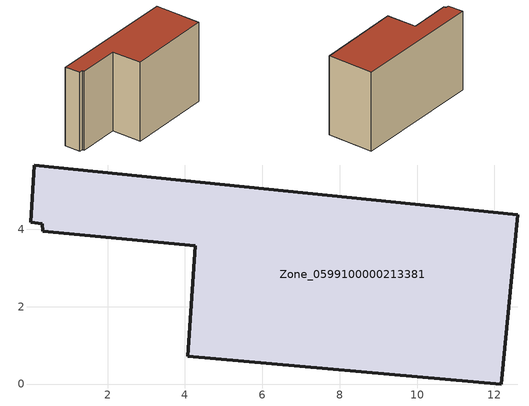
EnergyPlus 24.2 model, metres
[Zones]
Zone_0599100000213381
 floor ground (C_G): 0.3,4.14 0.01,4.19 0.1,5.66 12.6,4.38 12.18,0 4.07,0.72 4.26,3.57 0.32,3.95 z0
 wall outside (C_F): 4.26,3.57 4.07,0.72 12.18,0 12.6,4.38 0.1,5.66 0.01,4.19 0.3,4.14 0.32,3.95 4.26,3.57 z0:7.73
 roof outside (C_R): 0.32,3.95 4.26,3.57 4.07,0.72 12.18,0 12.6,4.38 0.1,5.66 0.01,4.19 0.3,4.14 z7.73
[BUILDING]
Pand.0599100000213381: North Axis=0; Terrain=City; Loads Convergence Tolerance Value=0.04; Temperature Convergence Tolerance Value=0.4; Solar Distribution=FullExterior; Maximum Number of Warmup Days=25; Minimum Number of Warmup Days=1
[Site:Location]
Rotterdam.The.Hague.AP_ZH_NLD Design_Conditions: Latitude=51.96; Longitude=4.45; Time Zone=1; Elevation=-4.5
[SITE:GROUNDTEMPERATURE:BUILDINGSURFACE]
18, 18, 18, 18, 18, 18, 18, 18, 18, 18, 18, 18
[MATERIAL] Thermal Absorptance=0.9; Solar Absorptance=0.7; Visible Absorptance=0.7
Name | Roughness | Thickness | Conductivity | Density | Specific Heat
G.TI.1946 | MediumSmooth | 0.15 | 1 | 540 | 1210
F.TI.1946 | Rough | 0.3 | 0.857143 | 1920 | 840
R.TI.1946 | MediumRough | 0.2 | 0.1 | 1500 | 1000
[CONSTRUCTION]
C_G: G.TI.1946
C_F: F.TI.1946
C_R: R.TI.1946
[ZONE]
Zone_0599100000213381: Type=1; Multiplier=1; Ceiling Height=Autocalculate; Volume=Autocalculate; Floor Area=autocalculate; Part of Total Floor Area=Yes
[ZONEINFILTRATION:DESIGNFLOWRATE]
Infil_Zone_0599100000213381: Zone or ZoneList or Space or SpaceList=Zone_0599100000213381; Schedule=AlwaysOn; Design Flow Rate Calculation Method=Flow/Area; Flow Rate per Floor Area=0.003; Constant Term Coefficient=1; Temperature Term Coefficient=0; Velocity Term Coefficient=0; Velocity Squared Term Coefficient=0
[HVACTEMPLATE:ZONE:IDEALLOADSAIRSYSTEM]
Zone_0599100000213381: Maximum Heating Supply Air Temperature=50; Minimum Cooling Supply Air Temperature=13; Maximum Heating Supply Air Humidity Ratio=0.0156; Minimum Cooling Supply Air Humidity Ratio=0.0077; Heating Limit=NoLimit; Cooling Limit=NoLimit; Dehumidification Control Type=ConstantSensibleHeatRatio; Cooling Sensible Heat Ratio=0.7; Dehumidification Setpoint=60; Humidification Control Type=None; Humidification Setpoint=30; Outdoor Air Method=None; Outdoor Air Flow Rate per Person=0.00944; Outdoor Air Flow Rate per Zone Floor Area=0; Outdoor Air Flow Rate per Zone=0; Demand Controlled Ventilation Type=None; Outdoor Air Economizer Type=NoEconomizer; Heat Recovery Type=None; Sensible Heat Recovery Effectiveness=0.7; Latent Heat Recovery Effectiveness=0.65
[ZONECONTROL:THERMOSTAT]
ThermostatControl_Zone_0599100000213381: Zone or ZoneList=Zone_0599100000213381; Control Type Schedule=DualSetpointControlType; Control 1=Thermostat_Zone_0599100000213381; Temperature Difference Between Cutout And Setpoint=0
[THERMOSTATSETPOINT:DUALSETPOINT]
Thermostat_Zone_0599100000213381: Heating Setpoint Temperature Schedule=HeatingSetpoint_Zone_0599100000213381; Cooling Setpoint Temperature Schedule=CoolingSetpoint_Zone_0599100000213381
[SCHEDULE:COMPACT]
HeatingSetpoint_Zone_0599100000213381: Through: 12/31, For: AllDays, Until: 24:00, 21
CoolingSetpoint_Zone_0599100000213381: Through: 12/31, For: AllDays, Until: 24:00, 24
DualSetpointControlType: Through: 12/31, For: AllDays, Until: 24:00, 4
AlwaysOn: Through: 12/31, For: AllDays, Until: 24:00, 1
